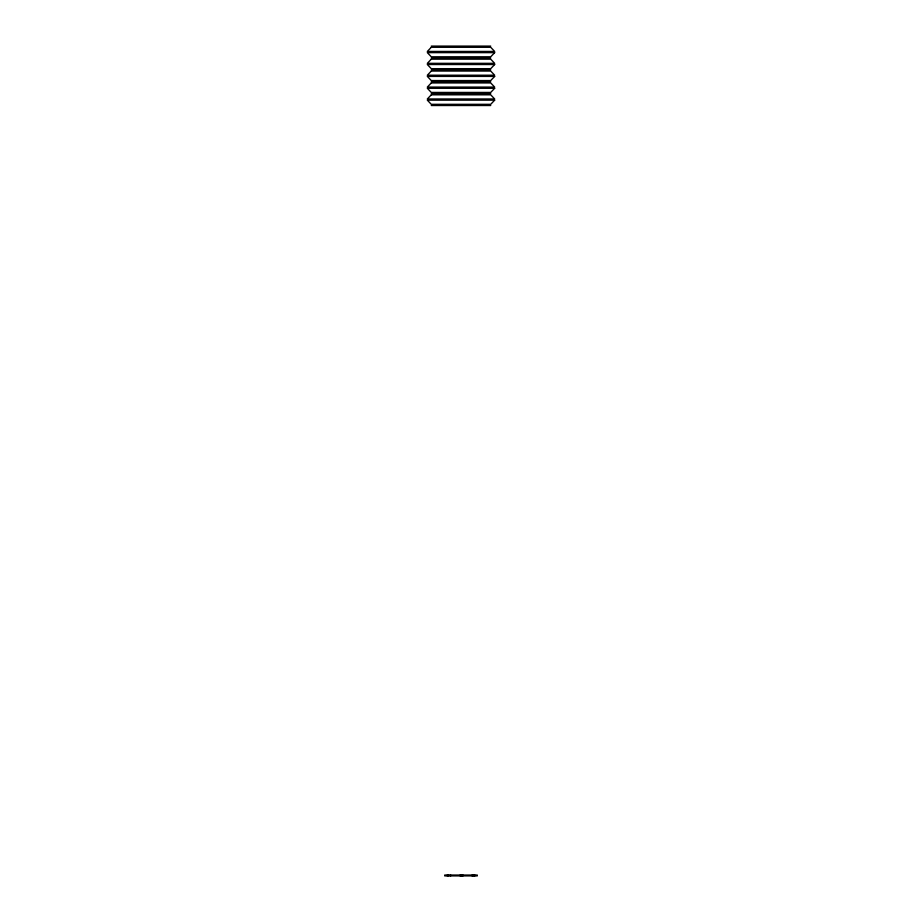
<?xml version="1.0" encoding="UTF-8"?>
<svg xmlns="http://www.w3.org/2000/svg" width="922" height="922" viewBox="0 0 922 922"><rect width="100%" height="100%" fill="white"/><g stroke="black" fill="none" stroke-linecap="round" stroke-linejoin="round"><path stroke-width="1.38" d="M431.289 46.1L490.711 46.1M431.289 57.982L490.711 57.982M431.289 69.865L490.711 69.865M431.289 81.747L490.711 81.747M431.289 93.629L490.711 93.629M431.289 105.511L490.711 105.511M444.681 875.047L477.319 875.047M444.681 875.9L477.319 875.9M474.738 875.047L474.738 875.9M474.565 875.047L474.565 875.9M473.228 875.047L473.228 875.9M472.122 875.047L472.122 875.9M462.959 875.047L462.959 875.9M461.853 875.047L461.853 875.9M461 875.047L461 875.9M460.147 875.047L460.147 875.9M450.685 875.047L450.685 875.9M448.772 875.047L448.772 875.9M447.262 875.047L447.262 875.9M431.289 47.287L427.335 51.448L494.665 51.448L490.711 47.287L431.289 47.287M431.289 59.169L427.335 63.33L494.665 63.33L490.711 59.169L431.289 59.169M431.289 71.052L427.335 75.212L494.665 75.212L490.711 71.052L431.289 71.052M431.289 82.934L427.335 87.094L494.665 87.094L490.711 82.934L431.289 82.934M431.289 94.816L427.335 98.977L494.665 98.977L490.711 94.816L431.289 94.816M494.665 52.635L490.711 56.795L431.289 56.795L427.335 52.635L494.665 52.635M494.665 64.517L490.711 68.677L431.289 68.677L427.335 64.517L494.665 64.517M494.665 76.399L490.711 80.56L431.289 80.56L427.335 76.399L494.665 76.399M494.665 88.281L490.711 92.442L431.289 92.442L427.335 88.281L494.665 88.281M494.665 100.164L490.711 104.324L431.289 104.324L427.335 100.164L494.665 100.164"/></g></svg>
